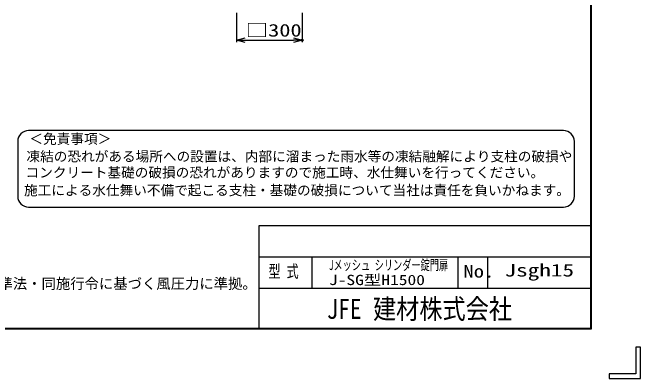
# Model space of a CAD drawing. Units: millimetres, scale not verified. Extents: x -4425 to 4425, y -3150 to 3150.
# Drawn here: x 1554 to 4425, y -3150 to -1476 of the extents above; entities that cross this region are included whole.
import ezdxf
from ezdxf.enums import TextEntityAlignment as Align

# ---------------------------------------------------------------- set-up
doc = ezdxf.new("R2010")
doc.units = ezdxf.units.MM
doc.header["$LTSCALE"] = 20
doc.header["$PDMODE"] = 32
doc.header["$PDSIZE"] = 10
for name, color, linetype, lineweight in [('0-0_WAKU', 7, 'Continuous', 25), ('0-4_寸法線', 4, 'Continuous', 25), ('0-5_寸法', 4, 'Continuous', 25), ('1-6_D-TTL-TXT', 2, 'Continuous', 25)]:
    doc.layers.add(name, color=color, linetype=linetype, lineweight=lineweight)
doc.layers.add('0-6_DEFPOINTS', color=7, linetype='Continuous')
doc.styles.add('ＭＳ ゴシック', font='')
doc.styles.get('ＭＳ ゴシック').set_extended_font_data('MS Gothic')

# ---------------------------------------------------------------- blocks, each defined once
blk = doc.blocks.new('_Open30')
at = {"layer": '0-5_寸法'}
blk.add_line((0, 0), (-20, 0), dxfattribs=at)
blk.add_lwpolyline([(-20, 5.36), (0, 0), (-20, -5.36)], dxfattribs=at)

msp = doc.modelspace()

# ---------------------------------------------------------------- linework, layer by layer
at = {"layer": '0-0_WAKU'}
for p, q in [((2681.59, -2450.93), (4196.03, -2450.93)), ((2681.59, -2921), (2681.59, -2450.93)), ((2681.59, -2594.18), (4196.03, -2594.18)), ((2923.76, -2737.43), (2923.76, -2594.18)), ((3591.22, -2737.43), (3591.22, -2594.18)), ((3727.31, -2737.43), (3727.31, -2594.18)), ((2681.59, -2737.43), (4196.03, -2737.43)), ((4403.55, -3006.75), (4403.55, -3128.51)), ((4281.78, -3150), (4425.03, -3150))]:
    msp.add_line(p, q, dxfattribs=at)
msp.add_lwpolyline([(-4049.97, 2925), (4200.03, 2925), (4200.03, -2925), (-4049.97, -2925)], close=True, dxfattribs=at)
for points in [[(4198.03, 2923), (4198.03, -2923), (-4047.97, -2923)], [(4196.03, 2921), (4196.03, -2921), (-4045.97, -2921)], [(4425.03, -3150), (4425.03, -3006.75), (4403.55, -3006.75)], [(4403.55, -3128.51), (4281.78, -3128.51), (4281.78, -3150)]]:
    msp.add_lwpolyline(points, dxfattribs=at)
at = {"layer": '0-4_寸法線'}
for p, q in [((2578.26, -1478.32), (2578.26, -1612.53)), ((2878.26, -1478.32), (2878.26, -1612.53)), ((2618.26, -1602.53), (2838.26, -1602.53))]:
    msp.add_line(p, q, dxfattribs=at)
at = {"layer": '0-6_DEFPOINTS'}
msp.add_point((2878.26, -1602.53), dxfattribs=at)
at = {"layer": '1-6_D-TTL-TXT'}
for p, q in [((4073.02, -2016.34), (1627.47, -2016.34)), ((1577.47, -2066.34), (1577.47, -2316.34)), ((4123.02, -2316.34), (4123.02, -2066.34)), ((1627.47, -2366.34), (4073.02, -2366.34))]:
    msp.add_line(p, q, dxfattribs=at)
for centre, start, end in [((1627.47, -2066.34), 90, 180), ((4073.02, -2066.34), 0, 90), ((1627.47, -2316.34), 180, 270), ((4073.02, -2316.34), 270, 0)]:
    msp.add_arc(centre, 50, start, end, dxfattribs=at)

# ---------------------------------------------------------------- block references
at = {"layer": '0-4_寸法線', "xscale": 2, "yscale": 2, "rotation": 180}
msp.add_blockref('_Open30', (2578.26, -1602.53), dxfattribs=at)
at = {"layer": '0-4_寸法線', "xscale": 2, "yscale": 2}
msp.add_blockref('_Open30', (2878.26, -1602.53), dxfattribs=at)

# ---------------------------------------------------------------- texts
at = {"layer": '0-0_WAKU', "style": 'ＭＳ ゴシック'}
for s, height, width, p in [('Jメッシュ シリンダー錠門扉', 46.18, 0.65, (3000.78, -2668.11)), ('型 式', 57.73, 0.7, (2724.34, -2706.02)), ('No.', 57.73, 1.2, (3615.57, -2706.02)), ('Jsgh15', 57.73, 1.35, (3803.48, -2700.99)), ('J-SG型H1500', 46.9, 1.25, (3000.78, -2736.94)), ('JFE 建材株式会社', 91.4, 0.85, (2990.66, -2904.86))]:
    msp.add_text(s, height=height, dxfattribs=dict(at, width=width)).set_placement(p, align=Align.BOTTOM_LEFT)
at = {"layer": '0-4_寸法線', "color": 2, "style": 'ＭＳ ゴシック', "width": 1.3}
msp.add_text('□300', height=57.73, dxfattribs=at).set_placement((2620.26, -1603.63), align=Align.BOTTOM_LEFT)
at = {"layer": '1-6_D-TTL-TXT', "color": 7, "style": 'ＭＳ ゴシック'}
for s, height, p in [('＜免責事項＞ \u3000\u3000', 45.75, (1631.17, -2090.52)), ('凍結の恐れがある場所への設置は、内部に溜まった雨水等の凍結融解により支柱の破損や', 45.75, (1617.65, -2171.01)), ('コンクリート基礎の破損の恐れがありますので施工時、水仕舞いを行ってください。', 45.75, (1613.54, -2244.44)), ('施工による水仕舞い不備で起こる支柱・基礎の破損について当社は責任を負いかねます。 ', 45.75, (1606.55, -2325.93)), ('（設計条件）風荷重：昭和57年改正 建築基準法・同施行令に基づく風圧力に準拠。', 48.09, (210.98, -2754.6))]:
    msp.add_text(s, height=height, dxfattribs=at).set_placement(p, align=Align.BOTTOM_LEFT)

doc.saveas('drawing.dxf')
